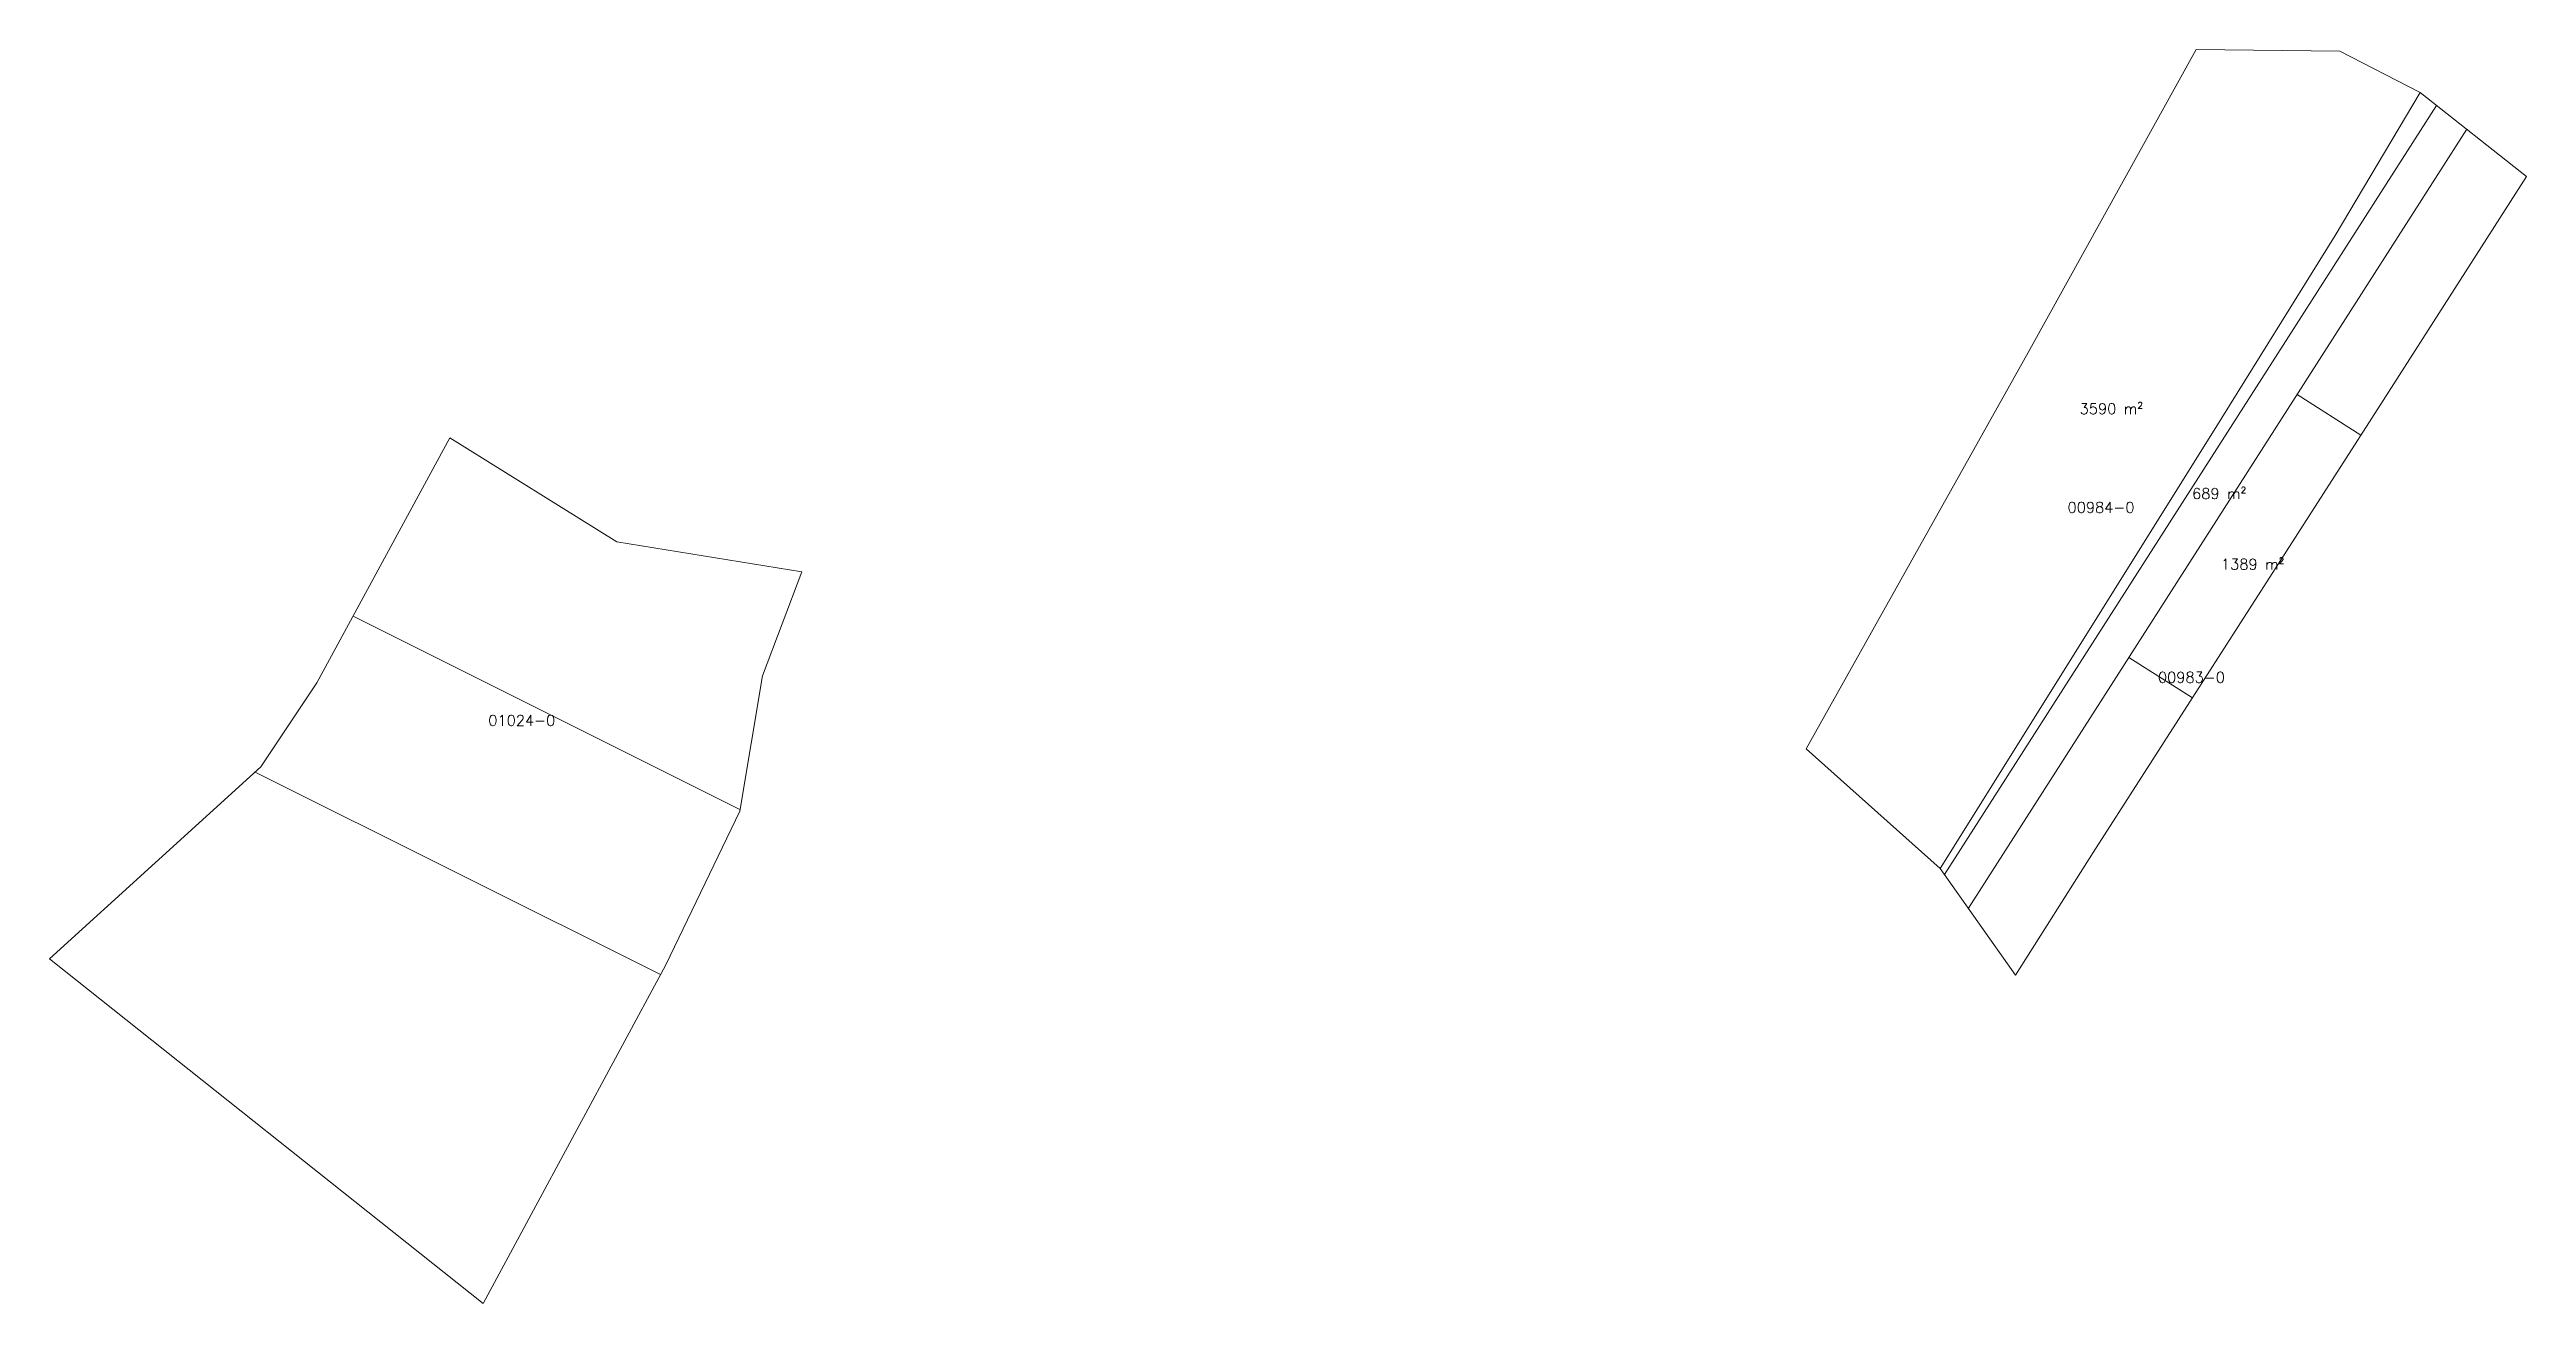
# Model space of a CAD drawing. Header units: metres. Extents: x 7514305 to 7515651, y 4686379 to 4686759.
# Drawn here: x 7515303.7 to 7515650.8, y 4686583.6 to 4686759.3 of the extents above.
import ezdxf

# ---------------------------------------------------------------- set-up
doc = ezdxf.new("R2010")
doc.units = ezdxf.units.M
for name, color, linetype, lineweight in [('Ndarjet', 1, 'Continuous', 0), ('Nr Parceles Baze', 7, 'Continuous', 0), ('Parcela Baze', 7, 'Continuous', 0), ('ParcReNet_12', 4, 'Continuous', 0), ('sip', 1, 'Continuous', 0)]:
    doc.layers.add(name, color=color, linetype=linetype, lineweight=lineweight)
doc.styles.get("Standard").update_dxf_attribs({"font": 'simplex.shx'})

msp = doc.modelspace()

# ---------------------------------------------------------------- linework, layer by layer
at = {"layer": 'Ndarjet', "flags": 128}
for points in [[(7515638.22, 4686751.45), (7515569.27, 4686643.66)], [(7515642.44, 4686748.12), (7515572.61, 4686638.94)], [(7515627.62, 4686705.23), (7515618.67, 4686710.95)], [(7515400.47, 4686652.78), (7515346.25, 4686679.87)], [(7515604, 4686668.43), (7515595.11, 4686674.11)], [(7515389.33, 4686629.66), (7515332.54, 4686658.04)]]:
    msp.add_lwpolyline(points, dxfattribs=at)
at = {"layer": 'Parcela Baze', "flags": 128}
for points in [[(7515624.02, 4686733.24), (7515635.92, 4686753.26), (7515624.68, 4686759.09), (7515604.51, 4686759.3), (7515580.98, 4686716.84), (7515549.86, 4686661.31), (7515568.67, 4686644.52), (7515607.06, 4686705.97)], [(7515650.81, 4686741.51), (7515635.92, 4686753.26), (7515624.02, 4686733.24), (7515607.06, 4686705.97), (7515568.67, 4686644.52), (7515579.22, 4686629.58), (7515590.09, 4686646.75), (7515630.74, 4686710.09)], [(7515403.64, 4686671.54), (7515409.14, 4686686.12), (7515383.23, 4686690.32), (7515359.83, 4686704.87), (7515341.19, 4686670.54), (7515333.33, 4686658.75), (7515303.72, 4686631.88), (7515364.5, 4686583.56), (7515390.07, 4686631.03), (7515400.44, 4686652.57)]]:
    msp.add_lwpolyline(points, close=True, dxfattribs=at)
at = {"layer": 'Parcela Baze'}
for points in [[(7515580.98, 4686716.84), (7515604.51, 4686759.3)], [(7515604.51, 4686759.3), (7515624.68, 4686759.09)], [(7515624.68, 4686759.09), (7515635.92, 4686753.26)], [(7515624.02, 4686733.24), (7515635.92, 4686753.26)], [(7515635.92, 4686753.26), (7515650.81, 4686741.51)], [(7515630.74, 4686710.09), (7515650.81, 4686741.51)], [(7515607.06, 4686705.97), (7515624.02, 4686733.24)], [(7515549.86, 4686661.31), (7515580.98, 4686716.84)], [(7515590.09, 4686646.75), (7515630.74, 4686710.09)], [(7515568.67, 4686644.52), (7515607.06, 4686705.97)], [(7515549.86, 4686661.31), (7515568.67, 4686644.52)], [(7515568.67, 4686644.52), (7515579.22, 4686629.58)], [(7515579.22, 4686629.58), (7515590.09, 4686646.75)]]:
    msp.add_lwpolyline(points, dxfattribs=at)
at = {"layer": 'ParcReNet_12', "flags": 128}
msp.add_lwpolyline([(7515568.67, 4686644.52), (7515579.22, 4686629.58), (7515590.09, 4686646.75), (7515630.74, 4686710.09), (7515650.81, 4686741.51), (7515635.92, 4686753.26), (7515624.68, 4686759.09), (7515604.51, 4686759.3), (7515580.98, 4686716.84), (7515549.86, 4686661.31)], close=True, dxfattribs=at)

# ---------------------------------------------------------------- texts
at = {"layer": 'Nr Parceles Baze'}
for s, p in [('00984-0', (7515586.5, 4686694.37)), ('00983-0', (7515599.17, 4686670.56)), ('01024-0', (7515365.2, 4686664.53))]:
    msp.add_text(s, height=1.5, dxfattribs=at).set_placement(p)
at = {"layer": 'sip'}
for s, p in [('3590 m²', (7515588.2, 4686708.2)), ('689 m²', (7515603.95, 4686696.32)), ('1389 m²', (7515608, 4686686.42))]:
    msp.add_text(s, height=1.5, dxfattribs=at).set_placement(p)

doc.saveas('drawing.dxf')
